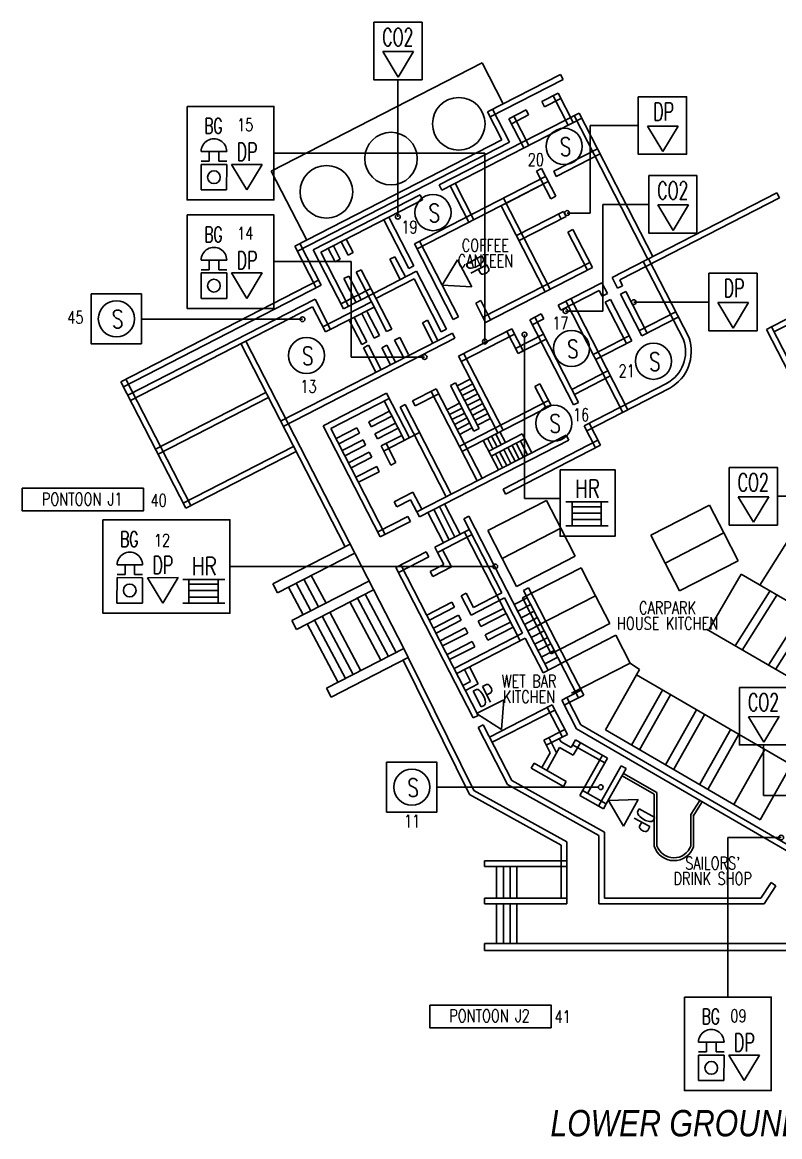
# Model space of a CAD drawing. Extents: x -2888 to 8486, y -2377 to 1555.
# Drawn here: x 6147.7 to 6242.1, y -10.9 to 127.9 of the extents above; entities that cross this region are included whole.
import ezdxf
from ezdxf.enums import TextEntityAlignment as Align

# ---------------------------------------------------------------- set-up
doc = ezdxf.new("R2010")
doc.units = 0
doc.layers.get('0').update_dxf_attribs({"linetype": 'CONTINUOUS'})
for name, color, linetype in [('BUILD', 8, 'CONTINUOUS'), ('FAPOINT', 1, 'CONTINUOUS'), ('FF_GRID_LINE', 8, 'CONTINUOUS'), ('MIMIC_SIZE', 7, 'CONTINUOUS'), ('TEXT', 8, 'CONTINUOUS')]:
    doc.layers.add(name, color=color, linetype=linetype)
doc.styles.add('ARIAL_NARROW_ITALIC', font='ARIALNI.TTF')
doc.styles.add('BADAI', font='romans.shx', dxfattribs={"width": 0.65})
doc.styles.add('PLOT02__REVB$0$NARROW', font='SIMPLEX', dxfattribs={"width": 0.75})

msp = doc.modelspace()

# ---------------------------------------------------------------- linework, layer by layer
at = {"color": 1}
for p, q in [((6192.637, 124.224), (6196.455, 124.234)), ((6194.542, 121.048), (6192.637, 124.224)), ((6196.455, 124.234), (6194.542, 121.048)), ((6225.59, 114.947), (6229.408, 114.957)), ((6227.496, 111.771), (6225.59, 114.947)), ((6229.408, 114.957), (6227.496, 111.771)), ((6173.187, 111.765), (6170.005, 111.768)), ((6170.999, 111.767), (6170.998, 110.574)), ((6172.192, 111.766), (6172.191, 110.573)), ((6170, 106.996), (6170.003, 110.177)), ((6170.998, 110.574), (6170.003, 110.575)), ((6170.003, 110.177), (6173.185, 110.174)), ((6173.185, 110.571), (6172.191, 110.573)), ((6173.185, 110.174), (6173.182, 106.992)), ((6173.797, 110.172), (6177.615, 110.182)), ((6175.703, 106.996), (6173.797, 110.172)), ((6177.615, 110.182), (6175.703, 106.996)), ((6226.888, 105.131), (6230.705, 105.141)), ((6228.793, 101.954), (6226.888, 105.131)), ((6230.705, 105.141), (6228.793, 101.954)), ((6173.19, 98.255), (6170.008, 98.258)), ((6171.002, 98.257), (6171.001, 97.064)), ((6172.195, 98.256), (6172.194, 97.063)), ((6200.029, 95.121), (6201.945, 98.291)), ((6201.945, 98.291), (6203.74, 94.921)), ((6170.003, 93.486), (6170.006, 96.667)), ((6171.001, 97.064), (6170.006, 97.065)), ((6170.006, 96.667), (6173.188, 96.664)), ((6173.188, 97.062), (6172.194, 97.063)), ((6173.188, 96.664), (6173.185, 93.483)), ((6173.8, 96.662), (6177.618, 96.673)), ((6175.706, 93.486), (6173.8, 96.662)), ((6177.618, 96.673), (6175.706, 93.486)), ((6203.74, 94.921), (6200.029, 95.121)), ((6234.374, 92.966), (6238.192, 92.976)), ((6238.192, 92.976), (6236.28, 89.789)), ((6236.28, 89.789), (6234.374, 92.966)), ((6236.908, 68.788), (6240.726, 68.798)), ((6238.814, 65.611), (6236.908, 68.788)), ((6240.726, 68.798), (6238.814, 65.611)), ((6162.708, 60.305), (6159.526, 60.308)), ((6160.521, 60.307), (6160.519, 59.114)), ((6161.714, 60.306), (6161.712, 59.113)), ((6159.521, 55.536), (6159.525, 58.718)), ((6160.519, 59.114), (6159.525, 59.115)), ((6159.525, 58.718), (6162.706, 58.714)), ((6162.707, 59.112), (6161.712, 59.113)), ((6162.706, 58.714), (6162.703, 55.533)), ((6163.319, 58.712), (6167.137, 58.723)), ((6165.224, 55.536), (6163.319, 58.712)), ((6167.137, 58.723), (6165.224, 55.536)), ((6204.308, 41.803), (6207.719, 43.519)), ((6207.719, 43.519), (6207.433, 39.814)), ((6207.433, 39.814), (6204.308, 41.803)), ((6238.185, 41.407), (6242.003, 41.418)), ((6240.09, 38.231), (6238.185, 41.407)), ((6242.003, 41.418), (6240.09, 38.231)), ((6220.746, 30.974), (6224.448, 31.101)), ((6222.606, 27.757), (6220.746, 30.974)), ((6224.448, 31.101), (6222.606, 27.757)), ((6235.133, 0.86), (6231.952, 0.864)), ((6232.946, 0.863), (6232.945, -0.331)), ((6234.139, 0.861), (6234.138, -0.332)), ((6231.947, -3.909), (6231.95, -0.727)), ((6232.945, -0.331), (6231.95, -0.329)), ((6231.95, -0.727), (6235.132, -0.731)), ((6235.132, -0.333), (6234.138, -0.332)), ((6235.132, -0.731), (6235.128, -3.912)), ((6235.744, -0.732), (6239.562, -0.722)), ((6237.65, -3.909), (6235.744, -0.732)), ((6239.562, -0.722), (6237.65, -3.909))]:
    msp.add_line(p, q, dxfattribs=at)
for points in [[(6168.245, 117.397), (6179.072, 117.397), (6179.072, 105.756), (6168.245, 105.756)], [(6168.248, 103.887), (6179.075, 103.887), (6179.075, 92.246), (6168.248, 92.246)], [(6156.301, 94.051), (6162.565, 94.051), (6162.565, 87.849), (6156.301, 87.849)], [(6214.713, 72.151), (6221.57, 72.151), (6221.57, 63.867), (6214.713, 63.867)], [(6157.767, 65.937), (6173.588, 65.937), (6173.588, 54.296), (6157.767, 54.296)], [(6193.099, 35.727), (6199.363, 35.727), (6199.363, 29.525), (6193.099, 29.525)], [(6230.192, 6.492), (6241.019, 6.492), (6241.019, -5.148), (6230.192, -5.148)]]:
    msp.add_lwpolyline(points, close=True, dxfattribs=at)
at = {"color": 1, "linetype": 'BYBLOCK'}
for centre, radius in [((6215.23, 112.424), 2.25), ((6198.882, 104.171), 2.25), ((6215.585, 104.118), 0.299), ((6194.508, 103.663), 0.299), ((6159.444, 90.951), 2.25), ((6223.892, 93.032), 0.299), ((6215.39, 91.918), 0.299), ((6182.633, 90.897), 0.299), ((6210.277, 88.985), 0.299), ((6216.14, 87.245), 2.25), ((6183.124, 86.38), 2.25), ((6205.348, 88.12), 0.299), ((6226.353, 85.66), 2.25), ((6197.837, 86.188), 0.299), ((6213.935, 77.958), 2.25), ((6206.637, 60.117), 0.299), ((6196.242, 32.627), 2.25), ((6219.78, 32.626), 0.299), ((6242.254, 26.357), 0.299)]:
    msp.add_circle(centre, radius, dxfattribs=at)
at = {"color": 1}
for centre in [(6171.593, 108.585), (6171.595, 95.075), (6161.114, 57.125), (6233.539, -2.32)]:
    msp.add_circle(centre, 0.795, dxfattribs=at)
for centre in [(6171.596, 111.766), (6171.599, 98.257), (6161.117, 60.307), (6233.543, 0.862)]:
    msp.add_arc(centre, 1.591, 359.93967, 179.93967, dxfattribs=at)
at = {"layer": 'FAPOINT', "color": 1, "linetype": 'BYBLOCK'}
for p, q in [((6215.428, 68.144), (6220.686, 68.144)), ((6216.211, 65.173), (6216.211, 68.144)), ((6219.836, 65.173), (6219.836, 68.144)), ((6216.211, 67.534), (6219.836, 67.534)), ((6216.211, 66.768), (6219.836, 66.768)), ((6216.211, 65.94), (6219.836, 65.94)), ((6215.428, 65.173), (6220.686, 65.173)), ((6167.707, 58.502), (6172.965, 58.502)), ((6168.49, 55.532), (6168.49, 58.502)), ((6172.115, 55.532), (6172.115, 58.502)), ((6168.49, 57.893), (6172.115, 57.893)), ((6168.49, 57.126), (6172.115, 57.126)), ((6167.707, 55.532), (6172.965, 55.532)), ((6168.49, 56.298), (6172.115, 56.298))]:
    msp.add_line(p, q, dxfattribs=at)
at = {"layer": 'FF_GRID_LINE', "color": 1}
for p, q in [((6173.182, 106.992), (6170, 106.996)), ((6173.185, 93.483), (6170.003, 93.486)), ((6162.703, 55.533), (6159.521, 55.536)), ((6235.128, -3.912), (6231.947, -3.909))]:
    msp.add_line(p, q, dxfattribs=at)
at = {"layer": 'MIMIC_SIZE', "color": 0}
for p, q in [((6205.012, 122.82), (6178.744, 109.332)), ((6205.012, 122.82), (6207.629, 117.725)), ((6205.679, 116.723), (6214.766, 121.391)), ((6206.003, 116.094), (6215.089, 120.762)), ((6214.766, 121.391), (6215.089, 120.762)), ((6212.453, 117.992), (6214.469, 119.028)), ((6212.453, 117.992), (6212.776, 117.362)), ((6212.776, 117.362), (6214.792, 118.398)), ((6213.839, 118.704), (6215.711, 115.06)), ((6214.469, 119.028), (6216.341, 115.384)), ((6199.665, 107.612), (6217.098, 116.568)), ((6205.679, 116.723), (6207.462, 113.253)), ((6206.309, 117.047), (6208.415, 112.947)), ((6208.324, 115.871), (6210.469, 116.973)), ((6210.469, 116.973), (6210.793, 116.343)), ((6217.098, 116.568), (6226.27, 98.715)), ((6199.989, 106.983), (6217.421, 115.939)), ((6208.324, 115.871), (6210.196, 112.227)), ((6208.647, 115.241), (6210.793, 116.343)), ((6208.954, 116.194), (6210.826, 112.55)), ((6216.468, 116.245), (6225.64, 98.392)), ((6207.462, 113.253), (6181.667, 100)), ((6208.415, 112.947), (6181.99, 99.371)), ((6219.382, 112.123), (6213.919, 109.316)), ((6219.705, 111.493), (6214.243, 108.687)), ((6212.412, 109.651), (6211.783, 109.327)), ((6212.412, 109.651), (6214.177, 106.217)), ((6178.744, 109.332), (6183.147, 100.761)), ((6212.916, 108.671), (6196.583, 100.28)), ((6211.783, 109.327), (6213.547, 105.893)), ((6213.919, 109.316), (6214.243, 108.687)), ((6213.239, 108.041), (6196.906, 99.65)), ((6199.665, 107.612), (6199.989, 106.983)), ((6203.355, 102.963), (6201.018, 107.511)), ((6203.984, 103.287), (6201.648, 107.835)), ((6212.61, 107.718), (6207.86, 105.278)), ((6183.948, 99.537), (6197.272, 106.382)), ((6184.901, 99.231), (6197.595, 105.753)), ((6197.595, 105.753), (6197.272, 106.382)), ((6207.674, 105.978), (6213.495, 94.648)), ((6214.177, 106.217), (6213.547, 105.893)), ((6214.177, 106.217), (6213.547, 105.893)), ((6226.781, 98.978), (6241.708, 106.647)), ((6227.105, 98.349), (6242.032, 106.017)), ((6241.708, 106.647), (6242.032, 106.017)), ((6207.368, 105.025), (6212.865, 94.325)), ((6215.148, 104.327), (6209.277, 101.31)), ((6215.148, 104.327), (6215.471, 103.697)), ((6195.872, 97.208), (6192.759, 103.268)), ((6196.502, 97.532), (6193.388, 103.592)), ((6215.471, 103.697), (6209.6, 100.681)), ((6214.518, 104.003), (6214.842, 103.374)), ((6216.316, 102.052), (6215.687, 101.729)), ((6216.316, 102.052), (6215.687, 101.729)), ((6215.687, 101.729), (6218.107, 97.018)), ((6216.316, 102.052), (6218.737, 97.341)), ((6181.667, 100), (6184.333, 94.812)), ((6182.296, 100.324), (6184.962, 95.135)), ((6187.321, 98.385), (6186.471, 100.038)), ((6188.298, 98.887), (6187.449, 100.54)), ((6188.928, 99.21), (6188.079, 100.864)), ((6196.583, 100.28), (6201.412, 90.88)), ((6197.213, 100.603), (6202.042, 91.203)), ((6183.948, 99.537), (6187.721, 92.192)), ((6184.901, 99.231), (6188.351, 92.516)), ((6186.691, 98.061), (6185.842, 99.714)), ((6188.298, 98.887), (6188.928, 99.21)), ((6193.517, 98.357), (6194.146, 98.68)), ((6195.441, 96.159), (6194.146, 98.68)), ((6221.183, 96.102), (6226.781, 98.978)), ((6186.691, 98.061), (6187.321, 98.385)), ((6194.812, 95.835), (6193.517, 98.357)), ((6195.872, 97.208), (6196.502, 97.532)), ((6218.413, 97.971), (6205.11, 91.136)), ((6218.737, 97.341), (6205.434, 90.507)), ((6222.136, 95.796), (6227.105, 98.349)), ((6225.081, 98.104), (6230.121, 88.293)), ((6225.71, 98.428), (6230.776, 88.567)), ((6184.639, 95.765), (6160.006, 83.109)), ((6188.405, 96.274), (6187.775, 95.951)), ((6189.292, 92.999), (6187.775, 95.951)), ((6189.921, 93.323), (6188.405, 96.274)), ((6189.943, 97.065), (6189.313, 96.741)), ((6191.212, 93.046), (6189.313, 96.741)), ((6191.841, 93.369), (6189.943, 97.065)), ((6196.838, 96.876), (6191.459, 94.113)), ((6196.532, 95.923), (6191.783, 93.483)), ((6196.532, 95.923), (6199.918, 89.332)), ((6196.838, 96.876), (6200.548, 89.656)), ((6221.183, 96.102), (6221.877, 94.752)), ((6222.136, 95.796), (6222.506, 95.075)), ((6184.962, 95.135), (6160.329, 82.479)), ((6187.397, 92.822), (6191.136, 94.742)), ((6214.473, 92.655), (6219.905, 95.445)), ((6214.797, 92.025), (6219.599, 94.492)), ((6219.599, 94.492), (6219.969, 93.772)), ((6219.905, 95.445), (6220.599, 94.095)), ((6221.877, 94.752), (6222.506, 95.075)), ((6184.189, 93.406), (6160.87, 81.426)), ((6184.189, 93.406), (6186.126, 89.637)), ((6191.212, 93.046), (6185.173, 89.943)), ((6187.721, 92.192), (6191.459, 94.113)), ((6191.212, 93.046), (6193.111, 89.35)), ((6191.841, 93.369), (6193.74, 89.673)), ((6204.83, 93.232), (6204.2, 92.908)), ((6204.83, 93.232), (6204.2, 92.908)), ((6204.83, 93.232), (6206.063, 90.83)), ((6215.418, 93.14), (6222.527, 79.303)), ((6216.047, 93.463), (6223.156, 79.627)), ((6219.969, 93.772), (6220.599, 94.095)), ((6220.346, 93.039), (6220.975, 93.362)), ((6220.346, 93.039), (6223.002, 87.869)), ((6220.975, 93.362), (6223.632, 88.192)), ((6222.253, 94.019), (6222.883, 94.342)), ((6222.253, 94.019), (6224.909, 88.848)), ((6222.883, 94.342), (6225.539, 89.172)), ((6183.883, 92.453), (6161.194, 80.796)), ((6183.883, 92.453), (6185.496, 89.313)), ((6191.535, 92.416), (6185.496, 89.313)), ((6190.686, 91.835), (6192.202, 88.883)), ((6204.2, 92.908), (6205.434, 90.507)), ((6214.473, 92.655), (6214.797, 92.025)), ((6224.586, 89.478), (6229.113, 91.804)), ((6241.033, 89.954), (6244.857, 91.922)), ((6190.002, 87.753), (6188.485, 90.704)), ((6190.631, 88.076), (6189.115, 91.028)), ((6190.056, 91.511), (6191.572, 88.56)), ((6197.577, 90.453), (6198.207, 90.776)), ((6198.873, 87.931), (6197.577, 90.453)), ((6199.502, 88.255), (6198.207, 90.776)), ((6201.412, 90.88), (6202.042, 91.203)), ((6210.929, 90.833), (6212.368, 91.573)), ((6210.929, 90.833), (6216.38, 80.223)), ((6211.252, 90.204), (6212.691, 90.943)), ((6211.558, 91.157), (6217.01, 80.546)), ((6212.368, 91.573), (6212.691, 90.943)), ((6224.909, 88.848), (6229.437, 91.174)), ((6245.181, 91.293), (6241.357, 89.324)), ((6201.296, 89.177), (6179.9, 78.184)), ((6192.202, 88.883), (6191.572, 88.56)), ((6193.74, 89.673), (6193.111, 89.35)), ((6200.548, 89.656), (6199.918, 89.332)), ((6201.296, 89.177), (6201.619, 88.547)), ((6208.693, 89.685), (6202.073, 86.284)), ((6209.016, 89.055), (6202.397, 85.654)), ((6208.063, 89.361), (6209.471, 86.622)), ((6208.693, 89.685), (6210.1, 86.945)), ((6212.642, 89.047), (6209.147, 87.251)), ((6218.821, 86.516), (6223.308, 88.822)), ((6240.404, 89.63), (6241.033, 89.954)), ((6246.567, 77.654), (6240.404, 89.63)), ((6247.196, 77.978), (6241.033, 89.954)), ((6174.932, 87.855), (6187.93, 62.554)), ((6175.562, 88.178), (6195.236, 49.882)), ((6201.619, 88.547), (6180.224, 77.555)), ((6190.631, 88.076), (6190.002, 87.753)), ((6190.84, 87.67), (6190.21, 87.347)), ((6192.411, 84.612), (6190.84, 87.67)), ((6192.509, 87.347), (6193.139, 87.67)), ((6194.23, 85.546), (6193.139, 87.67)), ((6194.103, 88.306), (6194.733, 88.63)), ((6195.194, 86.182), (6194.103, 88.306)), ((6195.824, 86.506), (6194.733, 88.63)), ((6212.966, 88.417), (6209.471, 86.622)), ((6219.144, 85.887), (6223.632, 88.192)), ((6191.782, 84.288), (6190.21, 87.347)), ((6193.6, 85.223), (6192.509, 87.347)), ((6202.073, 86.284), (6206.975, 76.742)), ((6202.703, 86.607), (6207.605, 77.066)), ((6210.1, 86.945), (6209.471, 86.622)), ((6231.038, 86.509), (6231.049, 86.487)), ((6160.635, 83.433), (6168.722, 67.693)), ((6203.527, 83.454), (6201.883, 82.609)), ((6220.666, 84.473), (6216.177, 82.167)), ((6220.99, 83.844), (6216.5, 81.537)), ((6160.006, 83.109), (6168.092, 67.369)), ((6199.271, 82.241), (6196.319, 80.724)), ((6198.642, 81.918), (6204.369, 70.77)), ((6199.271, 82.241), (6204.998, 71.094)), ((6201.697, 82.97), (6201.068, 82.647)), ((6201.068, 82.647), (6203.988, 76.962)), ((6201.697, 82.97), (6204.618, 77.286)), ((6203.843, 82.84), (6202.198, 81.995)), ((6204.158, 82.226), (6202.514, 81.382)), ((6212.205, 82.847), (6211.576, 82.524)), ((6211.576, 82.524), (6212.965, 79.819)), ((6212.205, 82.847), (6213.595, 80.143)), ((6217.714, 77.626), (6228.039, 82.931)), ((6218.037, 76.997), (6228.375, 82.308)), ((6178.058, 81.77), (6164.32, 74.712)), ((6178.382, 81.14), (6164.643, 74.082)), ((6193.097, 81.672), (6185.207, 77.619)), ((6193.421, 81.043), (6186.16, 77.312)), ((6192.791, 80.719), (6195.314, 75.809)), ((6193.097, 81.672), (6195.943, 76.132)), ((6196.319, 80.724), (6196.642, 80.095)), ((6199.595, 81.611), (6196.642, 80.095)), ((6213.271, 80.773), (6202.162, 75.065)), ((6204.473, 81.613), (6202.829, 80.768)), ((6204.789, 80.999), (6203.144, 80.154)), ((6217.01, 80.546), (6216.38, 80.223)), ((6193.449, 79.439), (6190.87, 78.114)), ((6195.423, 80.264), (6194.794, 79.941)), ((6194.794, 79.941), (6200.521, 68.793)), ((6195.423, 80.264), (6201.15, 69.117)), ((6202.199, 80.444), (6200.613, 79.629)), ((6202.515, 79.831), (6200.928, 79.016)), ((6202.83, 79.217), (6201.244, 78.402)), ((6213.595, 80.143), (6202.486, 74.436)), ((6205.104, 80.385), (6203.46, 79.54)), ((6205.419, 79.771), (6203.775, 78.926)), ((6205.735, 79.157), (6204.09, 78.313)), ((6190.87, 78.114), (6191.194, 77.484)), ((6193.772, 78.809), (6191.194, 77.484)), ((6194.218, 77.943), (6191.639, 76.618)), ((6203.145, 78.603), (6201.559, 77.788)), ((6203.461, 77.989), (6201.874, 77.174)), ((6206.05, 78.544), (6204.406, 77.699)), ((6218.343, 77.95), (6219.755, 75.202)), ((6185.207, 77.619), (6192.315, 63.782)), ((6186.16, 77.312), (6192.945, 64.105)), ((6189.396, 77.357), (6186.818, 76.032)), ((6189.72, 76.727), (6187.141, 75.402)), ((6189.396, 77.357), (6189.72, 76.727)), ((6191.639, 76.618), (6191.962, 75.988)), ((6194.541, 77.313), (6191.962, 75.988)), ((6194.99, 76.438), (6192.412, 75.113)), ((6197.209, 76.782), (6192.735, 74.484)), ((6215.478, 76.478), (6196.857, 66.911)), ((6203.776, 77.375), (6202.19, 76.56)), ((6204.618, 77.286), (6203.988, 76.962)), ((6209.973, 76.622), (6205.819, 74.488)), ((6206.183, 76.335), (6206.857, 75.021)), ((6206.702, 76.602), (6207.377, 75.288)), ((6207.221, 76.868), (6207.896, 75.555)), ((6209.973, 76.622), (6211.182, 74.27)), ((6215.478, 76.478), (6215.801, 75.848)), ((6217.714, 77.626), (6219.125, 74.879)), ((6181.507, 75.057), (6167.769, 67.999)), ((6190.165, 75.861), (6187.586, 74.536)), ((6190.488, 75.231), (6187.91, 73.906)), ((6190.165, 75.861), (6190.488, 75.231)), ((6192.412, 75.113), (6193.64, 72.723)), ((6193.041, 75.437), (6194.269, 73.046)), ((6215.801, 75.848), (6197.181, 66.282)), ((6205.144, 75.801), (6207.027, 72.136)), ((6205.663, 76.068), (6206.338, 74.755)), ((6210.297, 75.993), (6206.142, 73.858)), ((6219.432, 75.832), (6207.603, 69.755)), ((6219.755, 75.202), (6207.927, 69.125)), ((6208.739, 75.192), (6209.624, 73.47)), ((6209.258, 75.459), (6210.143, 73.737)), ((6209.777, 75.726), (6210.662, 74.004)), ((6181.83, 74.428), (6168.092, 67.369)), ((6190.938, 74.356), (6188.359, 73.031)), ((6191.261, 73.727), (6188.683, 72.402)), ((6190.938, 74.356), (6191.261, 73.727)), ((6206.661, 74.125), (6207.546, 72.403)), ((6207.181, 74.392), (6208.066, 72.67)), ((6207.7, 74.659), (6208.585, 72.936)), ((6208.219, 74.926), (6209.104, 73.203)), ((6191.869, 72.543), (6189.291, 71.218)), ((6191.869, 72.543), (6192.193, 71.914)), ((6193.64, 72.723), (6194.269, 73.046)), ((6192.193, 71.914), (6189.614, 70.589)), ((6207.603, 69.755), (6207.927, 69.125)), ((6196.39, 69.369), (6194.064, 68.173)), ((6194.064, 68.173), (6194.388, 67.544)), ((6196.084, 68.416), (6194.388, 67.544)), ((6196.084, 68.416), (6196.857, 66.911)), ((6196.39, 69.369), (6197.487, 67.235)), ((6213.026, 68.337), (6205.727, 64.587)), ((6213.026, 68.337), (6214.811, 64.862)), ((6196.857, 66.911), (6197.181, 66.282)), ((6198.254, 66.833), (6200.198, 63.049)), ((6198.971, 67.201), (6200.915, 63.417)), ((6199.677, 67.564), (6201.622, 63.78)), ((6200.328, 67.898), (6202.272, 64.114)), ((6233.311, 67.763), (6226.012, 64.013)), ((6233.311, 67.763), (6235.095, 64.288)), ((6195.762, 66.348), (6191.992, 64.412)), ((6196.085, 65.719), (6192.315, 63.782)), ((6195.762, 66.348), (6196.085, 65.719)), ((6202.724, 66.054), (6203.354, 66.377)), ((6207.465, 56.825), (6202.724, 66.054)), ((6208.095, 57.149), (6203.354, 66.377)), ((6203.418, 64.703), (6199.125, 62.497)), ((6203.742, 64.074), (6199.448, 61.868)), ((6202.788, 64.38), (6209.737, 50.854)), ((6205.727, 64.587), (6207.512, 61.113)), ((6214.811, 64.862), (6207.512, 61.113)), ((6214.811, 64.862), (6216.596, 61.388)), ((6226.012, 64.013), (6227.797, 60.539)), ((6235.095, 64.288), (6227.797, 60.539)), ((6235.095, 64.288), (6236.88, 60.814)), ((6239.595, 57.777), (6243.907, 64.615)), ((6178.95, 57.945), (6188.546, 62.87)), ((6199.448, 61.868), (6199.125, 62.497)), ((6179.515, 56.843), (6189.126, 61.776)), ((6198.029, 61.935), (6194.259, 59.998)), ((6198.353, 61.305), (6194.583, 59.368)), ((6198.029, 61.935), (6198.353, 61.305)), ((6200.221, 60.363), (6199.448, 61.868)), ((6201.174, 60.057), (6200.078, 62.191)), ((6207.512, 61.113), (6209.297, 57.638)), ((6216.596, 61.388), (6209.297, 57.638)), ((6194.259, 59.998), (6203.891, 41.251)), ((6194.889, 60.321), (6204.52, 41.575)), ((6200.221, 60.363), (6198.524, 59.492)), ((6201.174, 60.057), (6198.848, 58.862)), ((6217.338, 59.944), (6210.039, 56.194)), ((6217.338, 59.944), (6219.123, 56.469)), ((6227.797, 60.539), (6229.582, 57.064)), ((6236.88, 60.814), (6229.582, 57.064)), ((6181.297, 53.371), (6190.894, 58.297)), ((6182.784, 58.521), (6184.614, 55.074)), ((6183.728, 59.005), (6185.559, 55.558)), ((6198.848, 58.862), (6198.524, 59.492)), ((6237.249, 59.138), (6233.282, 52.299)), ((6237.249, 59.138), (6262.201, 44.664)), ((6178.95, 57.945), (6179.515, 56.843)), ((6180.896, 57.552), (6182.726, 54.105)), ((6181.84, 58.036), (6183.67, 54.589)), ((6181.863, 52.269), (6191.376, 57.152)), ((6208.095, 57.149), (6210.996, 51.501)), ((6210.789, 57.444), (6210.159, 57.12)), ((6217.024, 43.759), (6210.159, 57.12)), ((6217.653, 44.082), (6210.789, 57.444)), ((6236.537, 50.211), (6240.849, 57.049)), ((6188.544, 55.699), (6192.404, 48.429)), ((6189.488, 56.183), (6193.348, 48.913)), ((6190.432, 56.668), (6194.292, 49.398)), ((6201.249, 55.667), (6198.109, 54.054)), ((6201.249, 55.667), (6201.573, 55.037)), ((6202.396, 56.444), (6203.025, 56.767)), ((6202.396, 56.444), (6203.623, 54.055)), ((6203.025, 56.767), (6203.929, 55.008)), ((6207.789, 56.196), (6203.623, 54.055)), ((6207.465, 56.825), (6203.929, 55.008)), ((6207.789, 56.196), (6210.043, 51.807)), ((6209.006, 55.376), (6210.627, 56.209)), ((6210.039, 56.194), (6211.824, 52.72)), ((6219.123, 56.469), (6211.824, 52.72)), ((6219.123, 56.469), (6220.908, 52.995)), ((6237.408, 49.705), (6241.721, 56.544)), ((6186.022, 54.404), (6189.882, 47.134)), ((6201.573, 55.037), (6198.433, 53.424)), ((6207.66, 54.898), (6204.52, 53.285)), ((6207.983, 54.269), (6204.843, 52.655)), ((6209.429, 54.552), (6211.051, 55.385)), ((6209.853, 53.728), (6211.474, 54.561)), ((6240.685, 47.805), (6244.997, 54.643)), ((6241.556, 47.299), (6245.868, 54.138)), ((6181.297, 53.371), (6181.863, 52.269)), ((6183.19, 52.95), (6187.05, 45.681)), ((6184.134, 53.435), (6187.994, 46.165)), ((6185.078, 53.92), (6188.938, 46.65)), ((6202.076, 54.057), (6198.936, 52.443)), ((6202.4, 53.427), (6199.26, 51.814)), ((6202.076, 54.057), (6202.4, 53.427)), ((6204.52, 53.285), (6204.843, 52.655)), ((6208.534, 53.197), (6205.394, 51.584)), ((6210.276, 52.903), (6211.898, 53.737)), ((6210.7, 52.079), (6212.321, 52.912)), ((6220.908, 52.995), (6213.609, 49.245)), ((6202.9, 52.453), (6199.76, 50.84)), ((6203.224, 51.823), (6200.084, 50.21)), ((6210.043, 51.807), (6201.514, 47.425)), ((6202.9, 52.453), (6203.224, 51.823)), ((6205.394, 51.584), (6205.717, 50.955)), ((6208.857, 52.568), (6205.717, 50.955)), ((6210.996, 51.501), (6213.216, 47.181)), ((6211.123, 51.255), (6212.745, 52.088)), ((6211.824, 52.72), (6213.609, 49.245)), ((6221.65, 51.55), (6214.351, 47.801)), ((6221.65, 51.55), (6223.435, 48.076)), ((6232.937, 52.299), (6257.889, 37.826)), ((6203.774, 50.752), (6200.634, 49.139)), ((6204.098, 50.123), (6200.958, 48.509)), ((6210.367, 51.178), (6201.838, 46.796)), ((6203.774, 50.752), (6204.098, 50.123)), ((6210.367, 51.178), (6212.587, 46.857)), ((6211.546, 50.431), (6213.168, 51.264)), ((6211.946, 49.653), (6213.567, 50.486)), ((6185.621, 44.947), (6195.236, 49.882)), ((6186.186, 43.845), (6195.783, 48.771)), ((6195.236, 49.882), (6195.802, 48.78)), ((6203.984, 32.23), (6195.783, 48.771)), ((6212.369, 48.829), (6213.991, 49.662)), ((6212.793, 48.005), (6214.414, 48.838)), ((6203.448, 31.718), (6195.153, 48.448)), ((6203.57, 45.784), (6202.797, 47.289)), ((6204.523, 45.478), (6203.427, 47.612)), ((6212.587, 46.857), (6214.838, 48.014)), ((6223.435, 48.076), (6216.136, 44.326)), ((6223.435, 48.076), (6224.608, 47.294)), ((6224.221, 46.607), (6224.608, 47.294)), ((6220.36, 39.75), (6224.221, 46.607)), ((6244.467, 34.863), (6224.221, 46.607)), ((6186.186, 43.845), (6185.621, 44.947)), ((6203.57, 45.784), (6202.611, 45.291)), ((6204.523, 45.478), (6202.934, 44.662)), ((6215.616, 43.831), (6217.33, 44.712)), ((6223.599, 37.872), (6227.46, 44.728)), ((6215.616, 43.831), (6214.918, 43.473)), ((6214.918, 43.473), (6216.761, 39.884)), ((6215.939, 43.202), (6215.241, 42.843)), ((6215.547, 43.796), (6217.296, 40.392)), ((6215.939, 43.202), (6217.653, 44.082)), ((6224.608, 37.286), (6228.469, 44.143)), ((6213.738, 42.867), (6205.92, 38.85)), ((6214.062, 42.237), (6206.244, 38.22)), ((6213.109, 42.543), (6214.996, 38.87)), ((6213.738, 42.867), (6215.626, 39.193)), ((6227.847, 35.408), (6231.708, 42.264)), ((6228.887, 34.877), (6232.748, 41.733)), ((6204.52, 41.575), (6203.891, 41.251)), ((6205.131, 40.386), (6204.501, 40.063)), ((6205.131, 40.386), (6208.688, 33.462)), ((6243.797, 25.02), (6217.296, 40.392)), ((6204.501, 40.063), (6208.157, 32.947)), ((6215.302, 39.823), (6212.676, 38.473)), ((6215.626, 39.193), (6212.999, 37.844)), ((6243.442, 24.408), (6216.761, 39.884)), ((6239.649, 28.562), (6220.36, 39.75)), ((6232.126, 32.998), (6235.987, 39.854)), ((6233.105, 32.358), (6236.966, 39.214)), ((6212.676, 38.473), (6213.479, 36.911)), ((6213.053, 34.713), (6214.657, 37.561)), ((6213.305, 38.797), (6214.282, 36.896)), ((6214.59, 38.661), (6214.835, 38.274)), ((6214.657, 37.561), (6216.356, 36.604)), ((6214.835, 38.274), (6216.087, 37.569)), ((6216.087, 37.569), (6216.62, 38.516)), ((6216.273, 37.899), (6220.277, 35.644)), ((6216.356, 36.604), (6217.237, 38.168)), ((6216.62, 38.516), (6220.625, 36.261)), ((6212.436, 35.06), (6213.479, 36.911)), ((6217.176, 31.579), (6220.008, 36.608)), ((6218.14, 31.848), (6220.625, 36.261)), ((6236.343, 30.479), (6240.205, 37.336)), ((6211.128, 34.984), (6211.476, 35.601)), ((6211.128, 34.984), (6215.133, 32.729)), ((6211.476, 35.601), (6215.48, 33.346)), ((6219.497, 30.272), (6222.329, 35.301)), ((6220.461, 30.541), (6222.946, 34.953)), ((6222.329, 35.301), (6222.946, 34.953)), ((6239.649, 28.562), (6243.51, 35.418)), ((6208.688, 33.462), (6220.26, 27.047)), ((6215.48, 33.346), (6215.133, 32.729)), ((6222.425, 34.028), (6226.43, 31.773)), ((6222.599, 34.337), (6226.783, 31.98)), ((6203.984, 32.23), (6215.551, 25.817)), ((6208.157, 32.947), (6219.552, 26.63)), ((6217.523, 32.196), (6220.461, 30.541)), ((6226.783, 31.98), (6226.783, 25.334)), ((6203.448, 31.718), (6214.843, 25.4)), ((6217.176, 31.579), (6220.114, 29.924)), ((6220.461, 30.541), (6220.114, 29.924)), ((6226.43, 31.773), (6226.43, 25.275)), ((6232.106, 30.983), (6230.997, 29.217)), ((6232.406, 30.795), (6231.297, 29.029)), ((6230.997, 29.217), (6230.997, 25.291)), ((6231.351, 29.217), (6231.351, 25.219)), ((6219.552, 26.63), (6219.552, 18.111)), ((6220.26, 27.047), (6220.26, 18.818)), ((6214.843, 25.4), (6214.843, 18.818)), ((6215.551, 25.817), (6215.551, 18.111)), ((6215.551, 23.458), (6205.299, 23.458)), ((6205.299, 23.458), (6205.299, 22.75)), ((6215.551, 22.75), (6205.299, 22.75)), ((6206.808, 22.75), (6206.808, 18.818)), ((6207.654, 22.75), (6207.654, 18.818)), ((6208.499, 22.75), (6208.499, 18.818)), ((6209.345, 22.75), (6209.345, 18.818)), ((6239.734, 18.818), (6241, 20.752)), ((6240.116, 18.111), (6241.592, 20.364)), ((6241, 20.752), (6241.592, 20.364)), ((6215.551, 18.818), (6205.299, 18.818)), ((6205.299, 18.818), (6205.299, 18.111)), ((6215.551, 18.111), (6205.299, 18.111)), ((6206.808, 18.111), (6206.808, 13.175)), ((6207.654, 18.111), (6207.654, 13.175)), ((6208.499, 18.111), (6208.499, 13.175)), ((6209.345, 18.111), (6209.345, 13.175)), ((6219.552, 18.111), (6240.116, 18.111)), ((6220.26, 18.818), (6239.734, 18.818)), ((6352.141, 13.175), (6205.299, 13.175)), ((6205.299, 13.175), (6205.299, 12.29)), ((6216.214, 12.29), (6205.299, 12.29)), ((6216.214, 12.29), (6352.141, 12.29))]:
    msp.add_line(p, q, dxfattribs=at)
at = {"layer": 'MIMIC_SIZE', "color": 1}
for p, q in [((6194.508, 103.663), (6194.508, 120.707)), ((6218.48, 104.118), (6218.48, 115.013)), ((6218.48, 115.013), (6224.457, 115.013)), ((6205.348, 111.576), (6179.072, 111.576)), ((6205.348, 111.576), (6205.348, 88.12)), ((6215.585, 104.118), (6218.48, 104.118)), ((6220.029, 91.918), (6220.029, 105.197)), ((6220.029, 105.197), (6225.754, 105.197)), ((6188.695, 98.067), (6179.075, 98.067)), ((6188.695, 86.188), (6188.695, 98.067)), ((6223.892, 93.032), (6233.241, 93.032)), ((6215.39, 91.918), (6220.029, 91.918)), ((6182.633, 90.897), (6162.565, 90.897)), ((6210.277, 88.985), (6210.277, 68.559)), ((6197.837, 86.188), (6188.695, 86.188)), ((6210.277, 68.559), (6214.713, 68.559)), ((6247.122, 68.854), (6241.784, 68.854)), ((6206.338, 60.117), (6173.588, 60.117)), ((6240.056, 31.586), (6240.056, 37.891)), ((6219.481, 32.626), (6199.363, 32.626)), ((6243.573, 31.586), (6240.056, 31.586)), ((6242.254, 26.357), (6235.606, 26.357)), ((6235.606, 26.357), (6235.606, 6.492))]:
    msp.add_line(p, q, dxfattribs=at)
for points in [[(6191.503, 127.872), (6197.513, 127.872), (6197.513, 120.707), (6191.503, 120.707)], [(6224.457, 118.595), (6230.466, 118.595), (6230.466, 111.431), (6224.457, 111.431)], [(6225.754, 108.779), (6231.763, 108.779), (6231.763, 101.614), (6225.754, 101.614)], [(6233.241, 96.614), (6239.25, 96.614), (6239.25, 89.449), (6233.241, 89.449)], [(6235.775, 72.436), (6241.784, 72.436), (6241.784, 65.271), (6235.775, 65.271)], [(6147.724, 69.859), (6162.819, 69.859), (6162.819, 67.039), (6147.724, 67.039)], [(6237.051, 45.056), (6243.061, 45.056), (6243.061, 37.891), (6237.051, 37.891)], [(6198.486, 5.497), (6213.581, 5.497), (6213.581, 2.677), (6198.486, 2.677)]]:
    msp.add_lwpolyline(points, close=True, dxfattribs=at)
at = {"layer": 'MIMIC_SIZE', "color": 0}
for centre in [(6202.092, 115.234), (6193.653, 110.899), (6185.606, 106.764)]:
    msp.add_circle(centre, 3.275, dxfattribs=at)
for centre, radius, start, end in [((6225.794, 86.888), 4.55, 299.39737, 18.62597), ((6225.794, 86.888), 5.257, 299.39737, 18.62597), ((6228.9, 26.078), 2.597, 198.00166, 340.6864), ((6228.898, 26.076), 2.241, 199.33945, 339.48842)]:
    msp.add_arc(centre, radius, start, end, dxfattribs=at)

# ---------------------------------------------------------------- texts
at = {"color": 0, "linetype": 'BYBLOCK', "style": 'PLOT02__REVB$0$NARROW', "width": 0.75}
for s, p in [('15', (6174.482, 114.332)), ('20', (6210.685, 109.983)), ('19', (6194.94, 101.592)), ('14', (6174.485, 100.822)), ('45', (6153.335, 90.349)), ('17', (6213.737, 89.637)), ('21', (6221.999, 83.676)), ('13', (6182.364, 81.746)), ('16', (6216.319, 78.211)), ('40', (6163.703, 67.563)), ('12', (6164.118, 62.587)), ('11', (6195.271, 27.617)), ('41', (6214.015, 3.274)), ('09', (6235.923, 3.359))]:
    msp.add_text(s, height=1.5671, dxfattribs=at).set_placement(p)
at = {"color": 1, "linetype": 'BYBLOCK', "style": 'PLOT02__REVB$0$NARROW', "width": 0.75}
for s, height, p in [('S', 2.255, (6214.671, 111.254)), ('S', 2.255, (6198.323, 103.001)), ('S', 2.255, (6158.886, 89.782)), ('S', 2.255, (6182.565, 85.211)), ('S', 2.255, (6215.581, 86.075)), ('S', 2.255, (6225.795, 84.49)), ('S', 2.255, (6213.377, 76.789)), ('HR', 2.2387, (6216.577, 68.67)), ('HR', 2.2387, (6168.856, 59.029)), ('S', 2.255, (6195.684, 31.457))]:
    msp.add_text(s, height=height, dxfattribs=at).set_placement(p)
at = {"color": 0, "linetype": 'BYBLOCK', "style": 'PLOT02__REVB$0$NARROW', "width": 0.75}
for s, height, p in [('COFFEE', 1.5671, (6205.409, 99.312)), ('CANTEEN', 1.5671, (6205.409, 97.378)), ('PONTOON J1', 1.5671, (6155.175, 67.719)), ('CARPARK', 1.5671, (6228.093, 54.183)), ('HOUSE KITCHEN', 1.56706, (6228.093, 52.249)), ('WET BAR', 1.5671, (6210.851, 45.051)), ('KITCHEN', 1.5671, (6210.851, 43.118)), ("SAILORS'", 1.5671, (6233.722, 22.397)), ('DRINK SHOP', 1.5671, (6233.722, 20.463)), ('PONTOON J2', 1.5671, (6205.92, 3.385))]:
    msp.add_text(s, height=height, dxfattribs=at).set_placement(p, align=Align.CENTER)
at = {"layer": 'BUILD', "color": 0, "linetype": 'BYBLOCK', "style": 'ARIAL_NARROW_ITALIC'}
msp.add_text('LOWER GROUND FLOOR PLAN ', height=3.28125, dxfattribs=at).set_placement((6213.51, -10.847))
at = {"layer": 'TEXT', "color": 1, "style": 'BADAI', "width": 0.65}
for s, height, p in [('CO2', 2.2157, (6192.559, 124.914)), ('DP', 2.2157, (6226.31, 115.637)), ('BG', 1.9203, (6170.408, 114.008)), ('DP', 2.2157, (6174.43, 110.64)), ('CO2', 2.2157, (6226.81, 105.821)), ('BG', 1.9203, (6170.411, 100.499)), ('DP', 2.2157, (6174.433, 97.13)), ('DP', 2.2157, (6235.094, 93.656)), ('CO2', 2.2157, (6236.831, 69.478)), ('BG', 1.9203, (6159.93, 62.549)), ('DP', 2.2157, (6163.951, 59.18)), ('CO2', 2.2157, (6238.107, 42.097)), ('BG', 1.9203, (6232.355, 3.104)), ('DP', 2.2157, (6236.377, -0.264))]:
    msp.add_text(s, height=height, dxfattribs=at).set_placement(p)
for rotation, p in [(297.88168, (6202.892, 97.978)), (26.56505, (6204.665, 42.504)), (240.99838, (6224.703, 30.137))]:
    msp.add_text('DP', height=2.2157, rotation=rotation, dxfattribs=at).set_placement(p)

doc.saveas('drawing.dxf')
